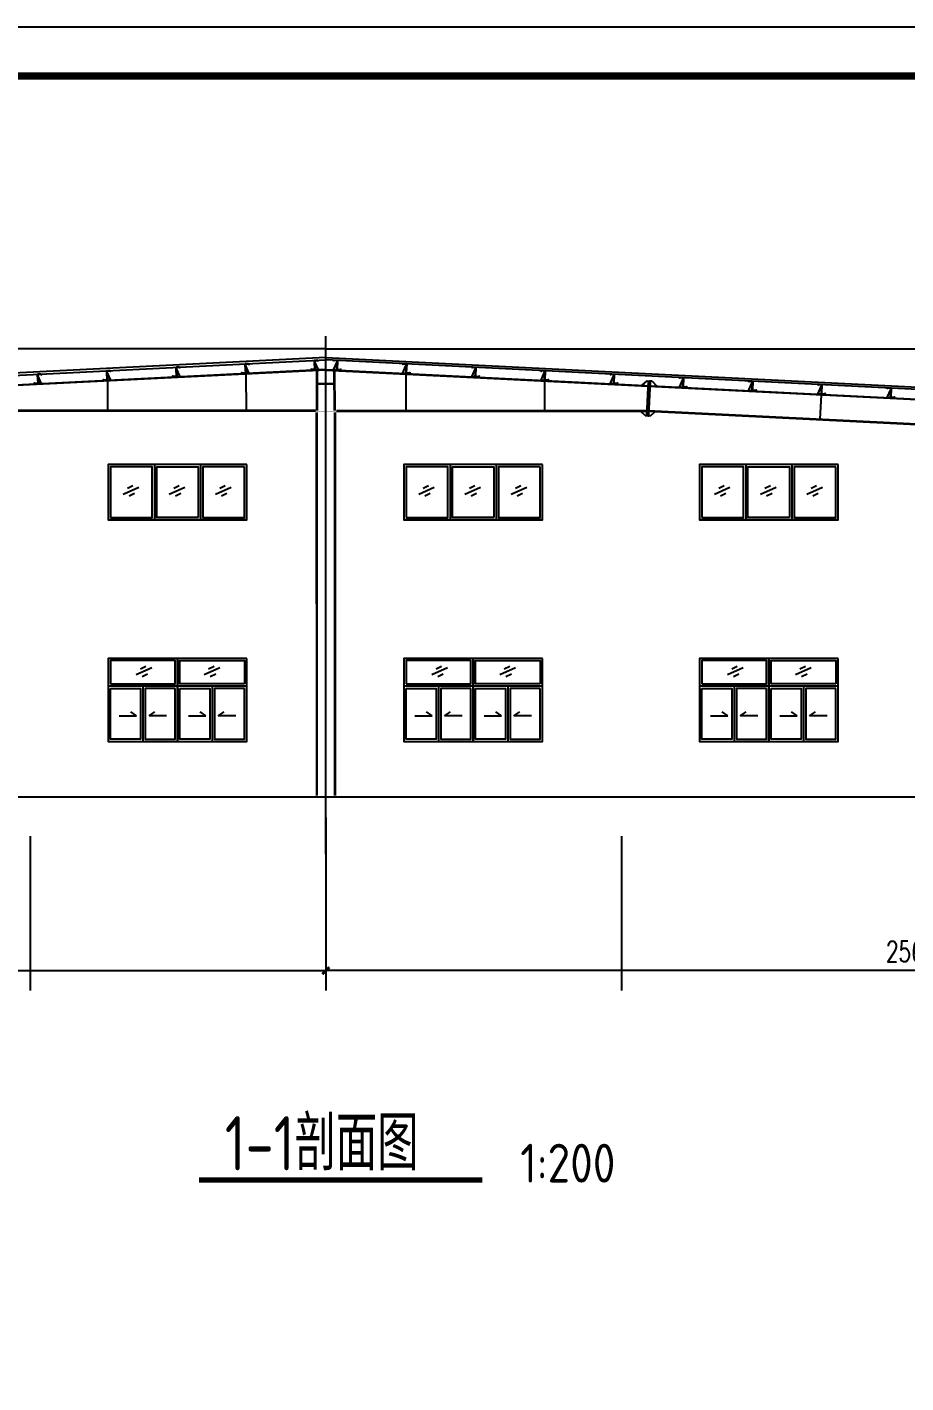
# Model space of a CAD drawing. Extents: x 180850 to 1399066, y 48356 to 327880.
# Drawn here: x 835247 to 854269, y 266624 to 295984 of the extents above; entities that cross this region are included whole.
import ezdxf

# ---------------------------------------------------------------- set-up
doc = ezdxf.new("R2010")
doc.units = 0
doc.header["$LTSCALE"] = 1000
for name, color, linetype in [('AXIS', 3, 'Continuous'), ('DOTE', 1, 'Continuous'), ('GL', 150, 'Continuous'), ('GZ', 50, 'Continuous'), ('LT', 181, 'Continuous'), ('PUB_TITLE', 4, 'Continuous'), ('PZ', 202, 'Continuous'), ('TEXT', 7, 'Continuous')]:
    doc.layers.add(name, color=color, linetype=linetype)
doc.styles.add('_TCH_DIM_T3', font='SIMPLEX', dxfattribs={"width": 0.705882, "bigfont": 'GBCBIG'})
doc.styles.add('C', font='tssdeng.shx', dxfattribs={"height": 3, "bigfont": 'tssdchn.shx'})
doc.styles.get("Standard").update_dxf_attribs({"font": 'gbenor.shx', "bigfont": 'gbcbig.shx'})
doc.dimstyles.new('_TCH_ARCH&&150', dxfattribs={"dimtxt": 446.25, "dimasz": 150, "dimexe": 375, "dimexo": 450, "dimgap": 189.375, "dimtad": 1, "dimdec": 0, "dimzin": 0, "dimdsep": 46, "dimtxsty": '_TCH_DIM_T3', "dimblk": 'ARCHTICK', "dimcen": 0.09, "dimclrd": 3, "dimclre": 3, "dimclrt": 7, "dimazin": 2, "dimtfac": 1, "dimtdec": 0, "dimtix": 1, "dimtmove": 2, "dimatfit": 3, "dimfxl": 1, "dimtolj": 1, "dimtzin": 0, "dimarcsym": 0})

# ---------------------------------------------------------------- blocks, each defined once
blk = doc.blocks.new('_ArchTick')
at = {"color": 0, "linetype": 'ByBlock', "const_width": 0.4}
blk.add_lwpolyline([(-0.5, -0.5), (0.5, 0.5)], dxfattribs=at)
blk = doc.blocks.new('*D1299')
at = {"color": 3, "lineweight": -2, "transparency": 16777216}
for p, q in [((816115, 278865), (816115, 275176)), ((841715, 278865), (841715, 275176)), ((816115, 275551), (841715, 275551))]:
    blk.add_line(p, q, dxfattribs=at)
at = {"layer": 'Defpoints', "color": 0, "transparency": 16777216}
for p in [(816115, 279315, -1), (841715, 279315, -1), (841715, 275551)]:
    blk.add_point(p, dxfattribs=at)
at = {"color": 3, "lineweight": -2, "transparency": 16777216, "xscale": 150, "yscale": 150, "zscale": 150, "rotation": 180}
blk.add_blockref('_ArchTick', (816115, 275551), dxfattribs=at)
at = {"color": 3, "lineweight": -2, "transparency": 16777216, "xscale": 150, "yscale": 150, "zscale": 150}
blk.add_blockref('_ArchTick', (841715, 275551), dxfattribs=at)
at = {"color": 7, "transparency": 16777216, "insert": (828915, 275964), "char_height": 446.2, "attachment_point": 5, "style": '_TCH_DIM_T3'}
blk.add_mtext('\\A1;25600', dxfattribs=at)
blk = doc.blocks.new('*D1300')
at = {"color": 3, "lineweight": -2, "transparency": 16777216}
for p, q in [((841715, 278865), (841715, 275176)), ((867315, 278865), (867315, 275176)), ((867315, 275551), (841715, 275551))]:
    blk.add_line(p, q, dxfattribs=at)
at = {"layer": 'Defpoints', "color": 0, "transparency": 16777216}
for p in [(841715, 279315, -1), (867315, 279315, -1), (841715, 275551)]:
    blk.add_point(p, dxfattribs=at)
at = {"color": 3, "lineweight": -2, "transparency": 16777216, "xscale": 150, "yscale": 150, "zscale": 150}
for p, rotation in [((841715, 275551), 180.0000000000261), ((867315, 275551), 2.605915483400167e-11)]:
    blk.add_blockref('_ArchTick', p, dxfattribs=dict(at, rotation=rotation))
at = {"color": 7, "transparency": 16777216, "insert": (854515, 275964), "char_height": 446.2, "attachment_point": 5, "style": '_TCH_DIM_T3'}
blk.add_mtext('\\A1;25600', dxfattribs=at)

msp = doc.modelspace()

# ---------------------------------------------------------------- linework, layer by layer
for p, q in [((839983.86, 288469.86, -0.86), (839988.99, 287679.56, -3.27)), ((843447.05, 288469.86, -0.86), (843441.91, 287679.56, -3.27)), ((836985.78, 288319.96, -0.86), (836985.53, 287680.73, -1.46)), ((846445.13, 288319.96, -0.86), (846445.38, 287680.73, -1.46)), ((848687.99, 287669.14, -0.86), (848715.45, 288218.46, -0.86)), ((852436.6, 288020.38, -0.86), (852410.33, 287495.05, -1.03)), ((838001.81, 286514.5, -0.88), (838001.81, 285314.5, -0.88)), ((839001.8, 286514.5, -0.88), (839001.81, 285314.5, -0.88)), ((844401.81, 286514.5, -0.88), (844401.81, 285314.5, -0.88)), ((845401.8, 286514.5, -0.88), (845401.81, 285314.5, -0.88)), ((850801.81, 286514.5, -0.88), (850801.81, 285314.5, -0.88)), ((851801.8, 286514.5, -0.88), (851801.81, 285314.5, -0.88)), ((837662.1, 286016.91, -0.88), (837323.78, 285864.3, -0.88)), ((837537.47, 286048.95, -0.88), (837419.8, 285991.89, -0.88)), ((838662.14, 286016.91, -0.88), (838323.83, 285864.3, -0.88)), ((838537.52, 286048.95, -0.88), (838419.85, 285991.89, -0.88)), ((839662.48, 286016.92, -0.88), (839324.16, 285864.31, -0.88)), ((839537.85, 286048.97, -0.88), (839420.19, 285991.91, -0.88)), ((844062.1, 286016.91, -0.88), (843723.78, 285864.3, -0.88)), ((843937.47, 286048.95, -0.88), (843819.8, 285991.89, -0.88)), ((845062.14, 286016.91, -0.88), (844723.83, 285864.3, -0.88)), ((844937.52, 286048.95, -0.88), (844819.85, 285991.89, -0.88)), ((846062.48, 286016.92, -0.88), (845724.16, 285864.31, -0.88)), ((845937.85, 286048.97, -0.88), (845820.19, 285991.91, -0.88)), ((850462.1, 286016.91, -0.88), (850123.78, 285864.3, -0.88)), ((850337.47, 286048.95, -0.88), (850219.8, 285991.89, -0.88)), ((851462.14, 286016.91, -0.88), (851123.83, 285864.3, -0.88)), ((851337.52, 286048.95, -0.88), (851219.85, 285991.89, -0.88)), ((852462.48, 286016.92, -0.88), (852124.16, 285864.31, -0.88)), ((852337.85, 286048.97, -0.88), (852220.19, 285991.91, -0.88)), ((837573.67, 285881.05, -0.88), (837456, 285823.99, -0.88)), ((838573.72, 285881.05, -0.88), (838456.05, 285823.99, -0.88)), ((839574.05, 285881.07, -0.88), (839456.38, 285824.01, -0.88)), ((843973.67, 285881.05, -0.88), (843856, 285823.99, -0.88)), ((844973.72, 285881.05, -0.88), (844856.05, 285823.99, -0.88)), ((845974.05, 285881.07, -0.88), (845856.38, 285824.01, -0.88)), ((850373.67, 285881.05, -0.88), (850256, 285823.99, -0.88)), ((851373.72, 285881.05, -0.88), (851256.05, 285823.99, -0.88)), ((852374.05, 285881.07, -0.88), (852256.38, 285824.01, -0.88)), ((840001.81, 285314.5, -0.88), (837001.75, 285314.5, -0.88)), ((846401.81, 285314.5, -0.88), (843401.75, 285314.5, -0.88)), ((852801.81, 285314.5, -0.88), (849801.75, 285314.5, -0.88)), ((838501.77, 282314.42, -0.88), (838501.77, 280514.42, -0.88)), ((838501.8, 280514.42, -0.88), (838501.8, 282314.42, -0.88)), ((844901.77, 282314.42, -0.88), (844901.77, 280514.42, -0.88)), ((844901.8, 280514.42, -0.88), (844901.8, 282314.42, -0.88)), ((851301.77, 282314.42, -0.88), (851301.77, 280514.42, -0.88)), ((851301.8, 280514.42, -0.88), (851301.8, 282314.42, -0.88)), ((837944.96, 282106.69, -0.88), (837606.65, 281954.08, -0.88)), ((837820.33, 282138.74, -0.88), (837702.67, 282081.68, -0.88)), ((837856.53, 281970.84, -0.88), (837738.87, 281913.78, -0.88)), ((839417.91, 282106.71, -0.88), (839079.6, 281954.1, -0.88)), ((839293.28, 282138.76, -0.88), (839175.62, 282081.7, -0.88)), ((839329.48, 281970.86, -0.88), (839211.82, 281913.8, -0.88)), ((844344.96, 282106.69, -0.88), (844006.65, 281954.08, -0.88)), ((844220.33, 282138.74, -0.88), (844102.67, 282081.68, -0.88)), ((844256.53, 281970.84, -0.88), (844138.87, 281913.78, -0.88)), ((845817.91, 282106.71, -0.88), (845479.6, 281954.1, -0.88)), ((845693.28, 282138.76, -0.88), (845575.62, 282081.7, -0.88)), ((845729.48, 281970.86, -0.88), (845611.82, 281913.8, -0.88)), ((850744.96, 282106.69, -0.88), (850406.65, 281954.08, -0.88)), ((850620.33, 282138.74, -0.88), (850502.67, 282081.68, -0.88)), ((850656.53, 281970.84, -0.88), (850538.87, 281913.78, -0.88)), ((852217.91, 282106.71, -0.88), (851879.6, 281954.1, -0.88)), ((852093.28, 282138.76, -0.88), (851975.62, 282081.7, -0.88)), ((852129.48, 281970.86, -0.88), (852011.82, 281913.8, -0.88)), ((840001.81, 281714.42, -0.88), (837001.72, 281714.42, -0.88)), ((837751.76, 281714.42, -0.88), (837751.76, 280514.42, -0.88)), ((839251.71, 281714.61, -0.88), (839252.01, 280514.61, -0.88)), ((846401.81, 281714.42, -0.88), (843401.72, 281714.42, -0.88)), ((844151.76, 281714.42, -0.88), (844151.76, 280514.42, -0.88)), ((845651.71, 281714.61, -0.88), (845652.01, 280514.61, -0.88)), ((852801.81, 281714.42, -0.88), (849801.72, 281714.42, -0.88)), ((850551.76, 281714.42, -0.88), (850551.76, 280514.42, -0.88)), ((852051.71, 281714.61, -0.88), (852052.01, 280514.61, -0.88)), ((837241.06, 281069.71, -0.88), (837617.75, 281069.71, -0.88)), ((837617.75, 281069.71, -0.88), (837492.92, 281154.16, -0.88)), ((837885.83, 281069.71, -0.88), (838010.66, 281154.16, -0.88)), ((838262.52, 281069.71, -0.88), (837885.83, 281069.71, -0.88)), ((838741.11, 281069.77, -0.88), (839117.8, 281069.87, -0.88)), ((839117.8, 281069.87, -0.88), (838992.95, 281154.28, -0.88)), ((839385.88, 281069.93, -0.88), (839510.69, 281154.41, -0.88)), ((839762.57, 281070.03, -0.88), (839385.88, 281069.93, -0.88)), ((843641.06, 281069.71, -0.88), (844017.75, 281069.71, -0.88)), ((844017.75, 281069.71, -0.88), (843892.92, 281154.16, -0.88)), ((844285.83, 281069.71, -0.88), (844410.66, 281154.16, -0.88)), ((844662.52, 281069.71, -0.88), (844285.83, 281069.71, -0.88)), ((845141.11, 281069.77, -0.88), (845517.8, 281069.87, -0.88)), ((845517.8, 281069.87, -0.88), (845392.95, 281154.28, -0.88)), ((845785.88, 281069.93, -0.88), (845910.69, 281154.41, -0.88)), ((846162.57, 281070.03, -0.88), (845785.88, 281069.93, -0.88)), ((850041.06, 281069.71, -0.88), (850417.75, 281069.71, -0.88)), ((850417.75, 281069.71, -0.88), (850292.92, 281154.16, -0.88)), ((850685.83, 281069.71, -0.88), (850810.66, 281154.16, -0.88)), ((851062.52, 281069.71, -0.88), (850685.83, 281069.71, -0.88)), ((851541.11, 281069.77, -0.88), (851917.8, 281069.87, -0.88)), ((851917.8, 281069.87, -0.88), (851792.95, 281154.28, -0.88)), ((852185.88, 281069.93, -0.88), (852310.69, 281154.41, -0.88)), ((852562.57, 281070.03, -0.88), (852185.88, 281069.93, -0.88))]:
    msp.add_line(p, q)
for points, elevation in [([(841534.31, 288268.46), (841896.6, 288268.46), (841896.6, 288253.94), (841534.31, 288253.94)], -0.86), ([(840001.81, 286514.5), (837001.81, 286514.5), (837001.81, 285314.5), (840001.81, 285314.5)], -0.88), ([(846401.81, 286514.5), (843401.81, 286514.5), (843401.81, 285314.5), (846401.81, 285314.5)], -0.88), ([(852801.81, 286514.5), (849801.81, 286514.5), (849801.81, 285314.5), (852801.81, 285314.5)], -0.88), ([(840001.81, 282314.42), (837001.78, 282314.42), (837001.78, 280514.42), (840001.81, 280514.42)], -0.88), ([(837051.72, 281764.42), (838451.8, 281764.42), (838451.79, 282264.41), (837051.72, 282264.41)], -0.88), ([(839951.87, 281764.42), (838551.8, 281764.42), (838551.8, 282264.41), (839951.87, 282264.41)], -0.88), ([(846401.81, 282314.42), (843401.78, 282314.42), (843401.78, 280514.42), (846401.81, 280514.42)], -0.88), ([(843451.72, 281764.42), (844851.8, 281764.42), (844851.79, 282264.41), (843451.72, 282264.41)], -0.88), ([(846351.87, 281764.42), (844951.8, 281764.42), (844951.8, 282264.41), (846351.87, 282264.41)], -0.88), ([(852801.81, 282314.42), (849801.78, 282314.42), (849801.78, 280514.42), (852801.81, 280514.42)], -0.88), ([(849851.72, 281764.42), (851251.8, 281764.42), (851251.79, 282264.41), (849851.72, 282264.41)], -0.88), ([(852751.87, 281764.42), (851351.8, 281764.42), (851351.8, 282264.41), (852751.87, 282264.41)], -0.88), ([(837051.72, 281664.42), (837701.79, 281664.42), (837701.79, 280564.42), (837051.72, 280564.42)], -0.88), ([(838451.8, 281664.42), (837801.73, 281664.42), (837801.73, 280564.42), (838451.8, 280564.42)], -0.88), ([(838551.68, 281664.43), (839201.75, 281664.59), (839202.02, 280564.59), (838551.96, 280564.43)], -0.88), ([(839951.76, 281664.78), (839301.69, 281664.62), (839301.96, 280564.62), (839952.03, 280564.78)], -0.88), ([(843451.72, 281664.42), (844101.79, 281664.42), (844101.79, 280564.42), (843451.72, 280564.42)], -0.88), ([(844851.8, 281664.42), (844201.73, 281664.42), (844201.73, 280564.42), (844851.8, 280564.42)], -0.88), ([(844951.68, 281664.43), (845601.75, 281664.59), (845602.02, 280564.59), (844951.96, 280564.43)], -0.88), ([(846351.76, 281664.78), (845701.69, 281664.62), (845701.96, 280564.62), (846352.03, 280564.78)], -0.88), ([(849851.72, 281664.42), (850501.79, 281664.42), (850501.79, 280564.42), (849851.72, 280564.42)], -0.88), ([(851251.8, 281664.42), (850601.73, 281664.42), (850601.73, 280564.42), (851251.8, 280564.42)], -0.88), ([(851351.68, 281664.43), (852001.75, 281664.59), (852002.02, 280564.59), (851351.96, 280564.43)], -0.88), ([(852751.76, 281664.78), (852101.69, 281664.62), (852101.96, 280564.62), (852752.03, 280564.78)], -0.88)]:
    msp.add_lwpolyline(points, close=True, dxfattribs=dict(elevation=elevation))
at = {"color": 3, "elevation": -0.88}
for points in [[(837051.75, 285364.5), (837951.81, 285364.5), (837951.81, 286464.49), (837051.75, 286464.49)], [(838951.81, 285364.5), (838051.81, 285364.5), (838051.81, 286464.49), (838951.81, 286464.49)], [(839952.17, 286464.52), (839052.11, 286464.49), (839052.12, 285364.49), (839952.17, 285364.52)], [(843451.75, 285364.5), (844351.81, 285364.5), (844351.81, 286464.49), (843451.75, 286464.49)], [(845351.81, 285364.5), (844451.81, 285364.5), (844451.81, 286464.49), (845351.81, 286464.49)], [(846352.17, 286464.52), (845452.11, 286464.49), (845452.12, 285364.49), (846352.17, 285364.52)], [(849851.75, 285364.5), (850751.81, 285364.5), (850751.81, 286464.49), (849851.75, 286464.49)], [(851751.81, 285364.5), (850851.81, 285364.5), (850851.81, 286464.49), (851751.81, 286464.49)], [(852752.17, 286464.52), (851852.11, 286464.49), (851852.12, 285364.49), (852752.17, 285364.52)]]:
    msp.add_lwpolyline(points, close=True, dxfattribs=at)
at = {"color": 3, "const_width": 117.6, "elevation": -0.86}
msp.add_lwpolyline([(838967.85, 271015), (845098.15, 271015)], dxfattribs=at)
at = {"layer": 'AXIS'}
for p, q in [((835315.45, 278465.46, -0.86), (835315.45, 275117.51, -0.86)), ((841715.45, 278465.46, -0.86), (841715.45, 275117.51, -0.86)), ((848115.45, 278465.46, -0.86), (848115.45, 275117.51, -0.86))]:
    msp.add_line(p, q, dxfattribs=at)
at = {"layer": 'AXIS', "linetype": 'ByBlock', "elevation": -0.86}
for points in [[(816658.6, 287525.94), (841715.45, 288778.87), (841715.45, 288829.13), (816656.1, 287575.88)], [(866772.31, 287525.94), (841715.45, 288778.87), (841715.45, 288829.13), (866774.81, 287575.88)]]:
    msp.add_lwpolyline(points, close=True, dxfattribs=at)
at = {"layer": 'DOTE'}
for p, q in [((841715.45, 278075.46, -0.86), (841715.45, 289290.52, -0.86)), ((841715.45, 289015.13, -0.86), (816079.91, 289015.13, -0.86)), ((841715.45, 289015.13, -0.86), (867351, 289015.13, -0.86)), ((814254.91, 279315.46, -0.86), (868528.5, 279315.46, -0.86))]:
    msp.add_line(p, q, dxfattribs=at)
at = {"layer": 'GL'}
for p, q in [((841715.45, 288556.44, -0.86), (816958.78, 287318.61, -0.86)), ((841715.45, 288568.46, -0.86), (816959.02, 287330.64, -0.86)), ((841517.76, 287679.81, -4.69), (841521.03, 288546.4, -9.49)), ((841531.76, 287679.85, -4.69), (841535.03, 288547.1, -9.5)), ((841715.45, 288568.46, -0.86), (866471.89, 287330.64, -0.86)), ((841715.45, 288556.44, -0.86), (866472.13, 287318.61, -0.86)), ((841899.15, 287679.85, -4.69), (841895.88, 288547.1, -9.5)), ((841913.15, 287679.81, -4.69), (841909.88, 288546.4, -9.49)), ((841488.15, 287678.98, -4.17), (834742.3, 287681.6, -0.11)), ((841488.15, 287667.8, -2.92), (834742.92, 287669.14, -0.86)), ((841942.76, 287678.98, -4.17), (848688.61, 287681.6, -0.11)), ((841942.76, 287667.8, -2.92), (848687.99, 287669.14, -0.86)), ((848687.99, 287669.14, -1.5), (861747.78, 287016.15, 0.14)), ((848688.59, 287681.15, -1.5), (861748.38, 287028.11, 0.14))]:
    msp.add_line(p, q, dxfattribs=at)
at = {"layer": 'GZ'}
for p, q in [((841515.45, 279340.46, -0.86), (841513.15, 287639.81, -8.71)), ((841529.45, 279340.46, -0.86), (841527.15, 287639.81, -8.66)), ((841899.15, 287639.81, -9.26), (841901.45, 279340.46, -0.86)), ((841913.15, 287639.81, -9.26), (841915.45, 279340.46, -0.86))]:
    msp.add_line(p, q, dxfattribs=at)
at = {"layer": 'LT', "color": 1, "linetype": 'Continuous'}
for p, q in [((839992.24, 288634.75, -4.86), (839952.38, 288632.75, -4.86)), ((839992.24, 288634.75, -4.86), (839952.38, 288632.75, -4.86)), ((841490.37, 288709.65, -4.86), (841450.51, 288707.66, -4.86)), ((841490.37, 288709.65, -4.86), (841450.51, 288707.66, -4.86)), ((841494.94, 288618.25, -4.86), (841455.08, 288616.25, -4.86)), ((841494.94, 288618.25, -4.86), (841455.08, 288616.25, -4.86)), ((841936.03, 288618.25, -4.86), (841975.88, 288616.25, -4.86)), ((841936.03, 288618.25, -4.86), (841975.88, 288616.25, -4.86)), ((841940.6, 288709.65, -4.86), (841980.45, 288707.66, -4.86)), ((841940.6, 288709.65, -4.86), (841980.45, 288707.66, -4.86)), ((843438.67, 288634.75, -4.86), (843478.53, 288632.75, -4.86)), ((843438.67, 288634.75, -4.86), (843478.53, 288632.75, -4.86)), ((835497.85, 288410.03, -4.86), (835458, 288408.03, -4.86)), ((835497.85, 288410.03, -4.86), (835458, 288408.03, -4.86)), ((836995.98, 288484.93, -4.86), (836956.13, 288482.94, -4.86)), ((836995.98, 288484.93, -4.86), (836956.13, 288482.94, -4.86)), ((837000.55, 288393.53, -4.86), (836960.7, 288391.53, -4.86)), ((837000.55, 288393.53, -4.86), (836960.7, 288391.53, -4.86)), ((838494.11, 288559.84, -4.86), (838454.26, 288557.85, -4.86)), ((838494.11, 288559.84, -4.86), (838454.26, 288557.85, -4.86)), ((838498.68, 288468.43, -4.86), (838458.83, 288466.44, -4.86)), ((838498.68, 288468.43, -4.86), (838458.83, 288466.44, -4.86)), ((839996.81, 288543.34, -4.86), (839956.95, 288541.35, -4.86)), ((839996.81, 288543.34, -4.86), (839956.95, 288541.35, -4.86)), ((843434.1, 288543.34, -4.86), (843473.96, 288541.35, -4.86)), ((843434.1, 288543.34, -4.86), (843473.96, 288541.35, -4.86)), ((844932.23, 288468.43, -4.86), (844972.08, 288466.44, -4.86)), ((844932.23, 288468.43, -4.86), (844972.08, 288466.44, -4.86)), ((844936.8, 288559.84, -4.86), (844976.65, 288557.85, -4.86)), ((844936.8, 288559.84, -4.86), (844976.65, 288557.85, -4.86)), ((846430.36, 288393.53, -4.86), (846470.21, 288391.53, -4.86)), ((846430.36, 288393.53, -4.86), (846470.21, 288391.53, -4.86)), ((846434.93, 288484.93, -4.86), (846474.78, 288482.94, -4.86)), ((846434.93, 288484.93, -4.86), (846474.78, 288482.94, -4.86)), ((847933.06, 288410.03, -4.86), (847972.91, 288408.03, -4.86)), ((847933.06, 288410.03, -4.86), (847972.91, 288408.03, -4.86)), ((849431.18, 288335.12, -4.86), (849471.04, 288333.13, -4.86)), ((849431.18, 288335.12, -4.86), (849471.04, 288333.13, -4.86)), ((835502.42, 288318.62, -4.86), (835462.57, 288316.63, -4.86)), ((835502.42, 288318.62, -4.86), (835462.57, 288316.63, -4.86)), ((847928.49, 288318.62, -4.86), (847968.34, 288316.63, -4.86)), ((847928.49, 288318.62, -4.86), (847968.34, 288316.63, -4.86)), ((849426.61, 288243.71, -4.86), (849466.47, 288241.72, -4.86)), ((849426.61, 288243.71, -4.86), (849466.47, 288241.72, -4.86)), ((850924.74, 288168.81, -4.86), (850964.6, 288166.82, -4.86)), ((850924.74, 288168.81, -4.86), (850964.6, 288166.82, -4.86)), ((850929.31, 288260.21, -4.86), (850969.17, 288258.22, -4.86)), ((850929.31, 288260.21, -4.86), (850969.17, 288258.22, -4.86)), ((852422.87, 288093.9, -4.86), (852462.73, 288091.91, -4.86)), ((852422.87, 288093.9, -4.86), (852462.73, 288091.91, -4.86)), ((852427.44, 288185.31, -4.86), (852467.3, 288183.32, -4.86)), ((852427.44, 288185.31, -4.86), (852467.3, 288183.32, -4.86)), ((853925.57, 288110.4, -4.86), (853965.43, 288108.41, -4.86)), ((853925.57, 288110.4, -4.86), (853965.43, 288108.41, -4.86)), ((853921, 288019, -4.86), (853960.85, 288017, -4.86)), ((853921, 288019, -4.86), (853960.85, 288017, -4.86))]:
    msp.add_line(p, q, dxfattribs=at)
at = {"layer": 'LT', "elevation": -4.86}
for points in [[(838471.79, 288603.52, -0.41421356), (838481.28, 288614.01), (838536.97, 288616.79), (838551.09, 288604.02), (838553.1, 288606.24), (838538.06, 288619.85), (838478.14, 288616.85, 0.41421356), (838468.65, 288606.37), (838477.49, 288429.59, -0.41421356), (838468, 288419.1), (838412.31, 288416.32), (838398.19, 288429.09), (838396.18, 288426.87), (838411.22, 288413.26), (838471.14, 288416.25, 0.41421356), (838480.63, 288426.74), (838471.79, 288603.52)], [(839969.92, 288678.43, -0.41421356), (839979.41, 288688.91), (840035.1, 288691.7), (840049.22, 288678.92), (840051.23, 288681.15), (840036.19, 288694.76), (839976.26, 288691.76, 0.41421356), (839966.78, 288681.27), (839975.62, 288504.49, -0.41421356), (839966.13, 288494.01), (839910.44, 288491.22), (839896.32, 288504), (839894.31, 288501.77), (839909.35, 288488.16), (839969.27, 288491.16, 0.41421356), (839978.76, 288501.65), (839969.92, 288678.43)], [(841468.05, 288753.33, -0.41421356), (841477.54, 288763.82), (841533.23, 288766.6), (841547.35, 288753.83), (841549.36, 288756.05), (841534.32, 288769.66), (841474.39, 288766.67, 0.41421356), (841464.9, 288756.18), (841473.74, 288579.4, -0.41421356), (841464.26, 288568.91), (841408.57, 288566.13), (841394.45, 288578.9), (841392.44, 288576.68), (841407.48, 288563.07), (841467.4, 288566.07, 0.41421356), (841476.89, 288576.55), (841468.05, 288753.33)], [(841962.92, 288753.33, 0.41421356), (841953.43, 288763.82), (841897.74, 288766.6), (841883.62, 288753.83), (841881.61, 288756.05), (841896.65, 288769.66), (841956.57, 288766.67, -0.41421356), (841966.06, 288756.18), (841957.22, 288579.4, 0.41421356), (841966.71, 288568.91), (842022.4, 288566.13), (842036.52, 288578.9), (842038.53, 288576.68), (842023.49, 288563.07), (841963.56, 288566.07, -0.41421356), (841954.08, 288576.55), (841962.92, 288753.33)], [(843460.99, 288678.43, 0.41421356), (843451.5, 288688.91), (843395.81, 288691.7), (843381.69, 288678.92), (843379.68, 288681.15), (843394.72, 288694.76), (843454.65, 288691.76, -0.41421356), (843464.13, 288681.27), (843455.29, 288504.49, 0.41421356), (843464.78, 288494.01), (843520.47, 288491.22), (843534.59, 288504), (843536.6, 288501.77), (843521.56, 288488.16), (843461.64, 288491.16, -0.41421356), (843452.15, 288501.65), (843460.99, 288678.43)], [(844959.12, 288603.52, 0.41421356), (844949.63, 288614.01), (844893.94, 288616.79), (844879.82, 288604.02), (844877.81, 288606.24), (844892.85, 288619.85), (844952.77, 288616.85, -0.41421356), (844962.26, 288606.37), (844953.42, 288429.59, 0.41421356), (844962.91, 288419.1), (845018.6, 288416.32), (845032.72, 288429.09), (845034.73, 288426.87), (845019.69, 288413.26), (844959.76, 288416.25, -0.41421356), (844950.28, 288426.74), (844959.12, 288603.52)], [(835475.54, 288453.71, -0.41421356), (835485.03, 288464.19), (835540.71, 288466.98), (835554.83, 288454.2), (835556.85, 288456.43), (835541.8, 288470.04), (835481.88, 288467.04, 0.41421356), (835472.39, 288456.55), (835481.23, 288279.77, -0.41421356), (835471.74, 288269.29), (835416.05, 288266.5), (835401.93, 288279.28), (835399.92, 288277.05), (835414.96, 288263.45), (835474.89, 288266.44, 0.41421356), (835484.38, 288276.93), (835475.54, 288453.71)], [(836973.67, 288528.61, -0.41421356), (836983.15, 288539.1), (837038.84, 288541.89), (837052.96, 288529.11), (837054.97, 288531.33), (837039.93, 288544.94), (836980.01, 288541.95, 0.41421356), (836970.52, 288531.46), (836979.36, 288354.68, -0.41421356), (836969.87, 288344.19), (836914.18, 288341.41), (836900.06, 288354.19), (836898.05, 288351.96), (836913.09, 288338.35), (836973.02, 288341.35, 0.41421356), (836982.5, 288351.83), (836973.67, 288528.61)], [(846457.24, 288528.61, 0.41421356), (846447.76, 288539.1), (846392.07, 288541.89), (846377.95, 288529.11), (846375.94, 288531.33), (846390.98, 288544.94), (846450.9, 288541.95, -0.41421356), (846460.39, 288531.46), (846451.55, 288354.68, 0.41421356), (846461.04, 288344.19), (846516.73, 288341.41), (846530.85, 288354.19), (846532.86, 288351.96), (846517.82, 288338.35), (846457.89, 288341.35, -0.41421356), (846448.41, 288351.83), (846457.24, 288528.61)], [(847955.37, 288453.71, 0.41421356), (847945.88, 288464.19), (847890.2, 288466.98), (847876.08, 288454.2), (847874.06, 288456.43), (847889.11, 288470.04), (847949.03, 288467.04, -0.41421356), (847958.52, 288456.55), (847949.68, 288279.77, 0.41421356), (847959.17, 288269.29), (848014.86, 288266.5), (848028.98, 288279.28), (848030.99, 288277.05), (848015.95, 288263.45), (847956.02, 288266.44, -0.41421356), (847946.53, 288276.93), (847955.37, 288453.71)], [(849453.5, 288378.8, 0.41421356), (849444.01, 288389.29), (849388.33, 288392.07), (849374.21, 288379.3), (849372.19, 288381.52), (849387.23, 288395.13), (849447.16, 288392.13, -0.41421356), (849456.65, 288381.65), (849447.81, 288204.87, 0.41421356), (849457.3, 288194.38), (849512.98, 288191.6), (849527.1, 288204.37), (849529.12, 288202.15), (849514.08, 288188.54), (849454.15, 288191.53, -0.41421356), (849444.66, 288202.02), (849453.5, 288378.8)], [(850951.63, 288303.89, 0.41421356), (850942.14, 288314.38), (850886.45, 288317.17), (850872.33, 288304.39), (850870.32, 288306.62), (850885.36, 288320.22), (850945.29, 288317.23, -0.41421356), (850954.78, 288306.74), (850945.94, 288129.96, 0.41421356), (850955.42, 288119.47), (851011.11, 288116.69), (851025.23, 288129.47), (851027.25, 288127.24), (851012.2, 288113.63), (850952.28, 288116.63, -0.41421356), (850942.79, 288127.12), (850951.63, 288303.89)], [(852449.76, 288228.99, 0.41421356), (852440.27, 288239.48), (852384.58, 288242.26), (852370.46, 288229.48), (852368.45, 288231.71), (852383.49, 288245.32), (852443.42, 288242.32, -0.41421356), (852452.9, 288231.83), (852444.07, 288055.06, 0.41421356), (852453.55, 288044.57), (852509.24, 288041.78), (852523.36, 288054.56), (852525.37, 288052.33), (852510.33, 288038.73), (852450.41, 288041.72, -0.41421356), (852440.92, 288052.21), (852449.76, 288228.99)], [(853947.89, 288154.08, 0.41421356), (853938.4, 288164.57), (853882.71, 288167.35), (853868.59, 288154.58), (853866.58, 288156.8), (853881.62, 288170.41), (853941.54, 288167.42, -0.41421356), (853951.03, 288156.93), (853942.19, 287980.15, 0.41421356), (853951.68, 287969.66), (854007.37, 287966.88), (854021.49, 287979.65), (854023.5, 287977.43), (854008.46, 287963.82), (853948.54, 287966.82, -0.41421356), (853939.05, 287977.3), (853947.89, 288154.08)]]:
    msp.add_lwpolyline(points, format="xyb", dxfattribs=at)
at = {"layer": 'LT', "elevation": -0.86}
for points in [[(839970.17, 288673.43), (839976.16, 288673.73), (839985.75, 288481.97), (839979.76, 288481.67)], [(839976.66, 288663.75), (839985.75, 288481.97), (840055.65, 288485.47)], [(841468.3, 288748.34), (841474.29, 288748.64), (841483.88, 288556.88), (841477.89, 288556.58)], [(841474.79, 288738.65), (841483.88, 288556.88), (841553.78, 288560.37)], [(841956.17, 288738.65), (841947.09, 288556.88), (841877.19, 288560.37)], [(841962.67, 288748.34), (841956.67, 288748.64), (841947.09, 288556.88), (841953.08, 288556.58)], [(843454.25, 288663.75), (843445.16, 288481.97), (843375.26, 288485.47)], [(843460.74, 288673.43), (843454.74, 288673.73), (843445.16, 288481.97), (843451.15, 288481.67)], [(835475.79, 288448.71), (835481.78, 288449.01), (835491.37, 288257.25), (835485.37, 288256.95)], [(835482.28, 288439.03), (835491.37, 288257.25), (835561.27, 288260.75)], [(836973.92, 288523.62), (836979.91, 288523.92), (836989.5, 288332.16), (836983.5, 288331.86)], [(836980.41, 288513.93), (836989.5, 288332.16), (837059.39, 288335.65)], [(838472.04, 288598.53), (838478.04, 288598.83), (838487.62, 288407.07), (838481.63, 288406.77)], [(838478.54, 288588.84), (838487.62, 288407.07), (838557.52, 288410.56)], [(844952.37, 288588.84), (844943.29, 288407.07), (844873.39, 288410.56)], [(844958.87, 288598.53), (844952.87, 288598.83), (844943.29, 288407.07), (844949.28, 288406.77)], [(846450.5, 288513.93), (846441.41, 288332.16), (846371.52, 288335.65)], [(846456.99, 288523.62), (846451, 288523.92), (846441.41, 288332.16), (846447.41, 288331.86)], [(847948.63, 288439.03), (847939.54, 288257.25), (847869.64, 288260.75)], [(847955.12, 288448.71), (847949.13, 288449.01), (847939.54, 288257.25), (847945.54, 288256.95)], [(849446.76, 288364.12), (849437.67, 288182.35), (849367.77, 288185.84)], [(849453.25, 288373.81), (849447.26, 288374.11), (849437.67, 288182.35), (849443.66, 288182.05)], [(850944.89, 288289.21), (850935.8, 288107.44), (850865.9, 288110.93)], [(850951.38, 288298.9), (850945.39, 288299.2), (850935.8, 288107.44), (850941.79, 288107.14)], [(852443.02, 288214.31), (852433.93, 288032.53), (852364.03, 288036.03)], [(852449.51, 288223.99), (852443.52, 288224.29), (852433.93, 288032.53), (852439.92, 288032.23)], [(853941.15, 288139.4), (853932.06, 287957.63), (853862.16, 287961.12)], [(853947.64, 288149.09), (853941.64, 288149.39), (853932.06, 287957.63), (853938.05, 287957.33)]]:
    msp.add_lwpolyline(points, close=True, dxfattribs=at)
at = {"layer": 'LT', "color": 1, "linetype": 'Continuous'}
for points in [[(839969.77, 288621.36, -4.86), (839968.55, 288645.82, -4.86), (839978.76, 288621.81, -4.86), (839977.54, 288646.27, -4.86)], [(839969.77, 288621.36, -4.86), (839968.55, 288645.82, -4.86), (839978.76, 288621.81, -4.86), (839977.54, 288646.27, -4.86)], [(841467.9, 288696.27, -4.86), (841466.68, 288720.73, -4.86), (841476.89, 288696.72, -4.86), (841475.67, 288721.18, -4.86)], [(841467.9, 288696.27, -4.86), (841466.68, 288720.73, -4.86), (841476.89, 288696.72, -4.86), (841475.67, 288721.18, -4.86)], [(841471.25, 288629.32, -4.86), (841472.47, 288604.86, -4.86), (841480.24, 288629.77, -4.86), (841481.46, 288605.31, -4.86)], [(841471.25, 288629.32, -4.86), (841472.47, 288604.86, -4.86), (841480.24, 288629.77, -4.86), (841481.46, 288605.31, -4.86)], [(841959.72, 288629.32, -4.86), (841958.5, 288604.86, -4.86), (841950.73, 288629.77, -4.86), (841949.51, 288605.31, -4.86)], [(841959.72, 288629.32, -4.86), (841958.5, 288604.86, -4.86), (841950.73, 288629.77, -4.86), (841949.51, 288605.31, -4.86)], [(841963.07, 288696.27, -4.86), (841964.29, 288720.73, -4.86), (841954.08, 288696.72, -4.86), (841955.3, 288721.18, -4.86)], [(841963.07, 288696.27, -4.86), (841964.29, 288720.73, -4.86), (841954.08, 288696.72, -4.86), (841955.3, 288721.18, -4.86)], [(843461.14, 288621.36, -4.86), (843462.36, 288645.82, -4.86), (843452.15, 288621.81, -4.86), (843453.37, 288646.27, -4.86)], [(843461.14, 288621.36, -4.86), (843462.36, 288645.82, -4.86), (843452.15, 288621.81, -4.86), (843453.37, 288646.27, -4.86)], [(835475.39, 288396.64, -4.86), (835474.16, 288421.1, -4.86), (835484.38, 288397.09, -4.86), (835483.15, 288421.55, -4.86)], [(835475.39, 288396.64, -4.86), (835474.16, 288421.1, -4.86), (835484.38, 288397.09, -4.86), (835483.15, 288421.55, -4.86)], [(835478.73, 288329.7, -4.86), (835479.96, 288305.24, -4.86), (835487.72, 288330.15, -4.86), (835488.95, 288305.69, -4.86)], [(835478.73, 288329.7, -4.86), (835479.96, 288305.24, -4.86), (835487.72, 288330.15, -4.86), (835488.95, 288305.69, -4.86)], [(836973.51, 288471.55, -4.86), (836972.29, 288496.01, -4.86), (836982.5, 288472, -4.86), (836981.28, 288496.46, -4.86)], [(836973.51, 288471.55, -4.86), (836972.29, 288496.01, -4.86), (836982.5, 288472, -4.86), (836981.28, 288496.46, -4.86)], [(836976.86, 288404.6, -4.86), (836978.09, 288380.14, -4.86), (836985.85, 288405.05, -4.86), (836987.07, 288380.59, -4.86)], [(836976.86, 288404.6, -4.86), (836978.09, 288380.14, -4.86), (836985.85, 288405.05, -4.86), (836987.07, 288380.59, -4.86)], [(838471.64, 288546.46, -4.86), (838470.42, 288570.92, -4.86), (838480.63, 288546.91, -4.86), (838479.41, 288571.37, -4.86)], [(838471.64, 288546.46, -4.86), (838470.42, 288570.92, -4.86), (838480.63, 288546.91, -4.86), (838479.41, 288571.37, -4.86)], [(838474.99, 288479.51, -4.86), (838476.21, 288455.05, -4.86), (838483.98, 288479.96, -4.86), (838485.2, 288455.5, -4.86)], [(838474.99, 288479.51, -4.86), (838476.21, 288455.05, -4.86), (838483.98, 288479.96, -4.86), (838485.2, 288455.5, -4.86)], [(839973.12, 288554.42, -4.86), (839974.34, 288529.96, -4.86), (839982.11, 288554.87, -4.86), (839983.33, 288530.41, -4.86)], [(839973.12, 288554.42, -4.86), (839974.34, 288529.96, -4.86), (839982.11, 288554.87, -4.86), (839983.33, 288530.41, -4.86)], [(843457.79, 288554.42, -4.86), (843456.57, 288529.96, -4.86), (843448.8, 288554.87, -4.86), (843447.58, 288530.41, -4.86)], [(843457.79, 288554.42, -4.86), (843456.57, 288529.96, -4.86), (843448.8, 288554.87, -4.86), (843447.58, 288530.41, -4.86)], [(844955.92, 288479.51, -4.86), (844954.7, 288455.05, -4.86), (844946.93, 288479.96, -4.86), (844945.71, 288455.5, -4.86)], [(844955.92, 288479.51, -4.86), (844954.7, 288455.05, -4.86), (844946.93, 288479.96, -4.86), (844945.71, 288455.5, -4.86)], [(844959.27, 288546.46, -4.86), (844960.49, 288570.92, -4.86), (844950.28, 288546.91, -4.86), (844951.5, 288571.37, -4.86)], [(844959.27, 288546.46, -4.86), (844960.49, 288570.92, -4.86), (844950.28, 288546.91, -4.86), (844951.5, 288571.37, -4.86)], [(846454.05, 288404.6, -4.86), (846452.82, 288380.14, -4.86), (846445.06, 288405.05, -4.86), (846443.84, 288380.59, -4.86)], [(846454.05, 288404.6, -4.86), (846452.82, 288380.14, -4.86), (846445.06, 288405.05, -4.86), (846443.84, 288380.59, -4.86)], [(846457.39, 288471.55, -4.86), (846458.62, 288496.01, -4.86), (846448.41, 288472, -4.86), (846449.63, 288496.46, -4.86)], [(846457.39, 288471.55, -4.86), (846458.62, 288496.01, -4.86), (846448.41, 288472, -4.86), (846449.63, 288496.46, -4.86)], [(847952.18, 288329.7, -4.86), (847950.95, 288305.24, -4.86), (847943.19, 288330.15, -4.86), (847941.96, 288305.69, -4.86)], [(847952.18, 288329.7, -4.86), (847950.95, 288305.24, -4.86), (847943.19, 288330.15, -4.86), (847941.96, 288305.69, -4.86)], [(847955.52, 288396.64, -4.86), (847956.75, 288421.1, -4.86), (847946.53, 288397.09, -4.86), (847947.76, 288421.55, -4.86)], [(847955.52, 288396.64, -4.86), (847956.75, 288421.1, -4.86), (847946.53, 288397.09, -4.86), (847947.76, 288421.55, -4.86)], [(849453.65, 288321.74, -4.86), (849454.87, 288346.2, -4.86), (849444.66, 288322.19, -4.86), (849445.89, 288346.65, -4.86)], [(849453.65, 288321.74, -4.86), (849454.87, 288346.2, -4.86), (849444.66, 288322.19, -4.86), (849445.89, 288346.65, -4.86)], [(849450.3, 288254.79, -4.86), (849449.08, 288230.33, -4.86), (849441.32, 288255.24, -4.86), (849440.09, 288230.78, -4.86)], [(849450.3, 288254.79, -4.86), (849449.08, 288230.33, -4.86), (849441.32, 288255.24, -4.86), (849440.09, 288230.78, -4.86)], [(850948.43, 288179.88, -4.86), (850947.21, 288155.42, -4.86), (850939.44, 288180.33, -4.86), (850938.22, 288155.87, -4.86)], [(850948.43, 288179.88, -4.86), (850947.21, 288155.42, -4.86), (850939.44, 288180.33, -4.86), (850938.22, 288155.87, -4.86)], [(850951.78, 288246.83, -4.86), (850953, 288271.29, -4.86), (850942.79, 288247.28, -4.86), (850944.01, 288271.74, -4.86)], [(850951.78, 288246.83, -4.86), (850953, 288271.29, -4.86), (850942.79, 288247.28, -4.86), (850944.01, 288271.74, -4.86)], [(852446.56, 288104.98, -4.86), (852445.34, 288080.52, -4.86), (852437.57, 288105.43, -4.86), (852436.35, 288080.97, -4.86)], [(852446.56, 288104.98, -4.86), (852445.34, 288080.52, -4.86), (852437.57, 288105.43, -4.86), (852436.35, 288080.97, -4.86)], [(852449.91, 288171.92, -4.86), (852451.13, 288196.38, -4.86), (852440.92, 288172.37, -4.86), (852442.14, 288196.83, -4.86)], [(852449.91, 288171.92, -4.86), (852451.13, 288196.38, -4.86), (852440.92, 288172.37, -4.86), (852442.14, 288196.83, -4.86)], [(853944.69, 288030.07, -4.86), (853943.47, 288005.61, -4.86), (853935.7, 288030.52, -4.86), (853934.48, 288006.06, -4.86)], [(853944.69, 288030.07, -4.86), (853943.47, 288005.61, -4.86), (853935.7, 288030.52, -4.86), (853934.48, 288006.06, -4.86)], [(853948.04, 288097.02, -4.86), (853949.26, 288121.48, -4.86), (853939.05, 288097.47, -4.86), (853940.27, 288121.93, -4.86)], [(853948.04, 288097.02, -4.86), (853949.26, 288121.48, -4.86), (853939.05, 288097.47, -4.86), (853940.27, 288121.93, -4.86)]]:
    msp.add_solid(points, dxfattribs=at)
at = {"layer": 'PUB_TITLE'}
msp.add_lwpolyline([(797760.18, 232984.16), (886860.18, 232984.16), (886860.18, 295984.16), (797760.18, 295984.16)], close=True, dxfattribs=at)
at = {"layer": 'PUB_TITLE', "const_width": 159.09}
msp.add_lwpolyline([(799875.42, 234044.79), (799875.42, 294923.52), (885360.18, 294923.52), (885360.18, 234044.79)], close=True, dxfattribs=at)
at = {"layer": 'PZ'}
for p, q in [((848660.52, 288321.33, -2.86), (848550.82, 288226.69, -4.88)), ((848660.52, 288321.33, -2.86), (848550.82, 288226.69, -4.88)), ((848660.52, 288321.33, -2.86), (848700.47, 288319.33, -2.86)), ((848660.52, 288321.33, -2.86), (848700.47, 288319.33, -2.86)), ((848780.37, 288315.34, -2.86), (848740.42, 288317.33, -2.86)), ((848780.37, 288315.34, -2.86), (848740.42, 288317.33, -2.86)), ((848780.37, 288315.34, -2.86), (848880.09, 288210.23, -4.88)), ((848780.37, 288315.34, -2.86), (848880.09, 288210.23, -4.88)), ((848623.07, 287572.26, -1.5), (848526.54, 287667.91, -1.5)), ((848623.07, 287572.26, -1.5), (848526.54, 287667.91, -1.5)), ((848623.07, 287572.26, -1.5), (848663.02, 287570.27, -1.5)), ((848623.07, 287572.26, -1.5), (848663.02, 287570.27, -1.5)), ((848742.92, 287566.27, -1.5), (848702.97, 287568.27, -1.5)), ((848742.92, 287566.27, -1.5), (848702.97, 287568.27, -1.5)), ((848742.92, 287566.27, -1.5), (848845.61, 287661.26, -1.5)), ((848742.92, 287566.27, -1.5), (848845.61, 287661.26, -1.5))]:
    msp.add_line(p, q, dxfattribs=at)
at = {"layer": 'PZ', "elevation": -0.86}
for points in [[(848683, 287569.27), (848663.02, 287570.27), (848700.47, 288319.33), (848720.45, 288318.33)], [(848683, 287569.27), (848663.02, 287570.27), (848700.47, 288319.33), (848720.45, 288318.33)], [(848683, 287569.27), (848702.97, 287568.27), (848740.42, 288317.33), (848720.45, 288318.33)], [(848683, 287569.27), (848702.97, 287568.27), (848740.42, 288317.33), (848720.45, 288318.33)]]:
    msp.add_lwpolyline(points, close=True, dxfattribs=at)
at = {"layer": 'PZ'}
for points, const_width, elevation in [([(841488.15, 287679.8), (841988.15, 287679.81), (841988.15, 287659.81), (841488.15, 287659.8)], 2, -4.69), ([(841488.15, 287639.8), (841988.15, 287639.81), (841988.15, 287659.81), (841488.15, 287659.8)], 2, -4.69), ([(841722.45, 279515.46), (841708.45, 279515.46), (841708.45, 279340.46), (841722.45, 279340.46)], 2.25, -0.86), ([(841490.45, 279315.5), (841940.45, 279315.46), (841940.45, 279340.46), (841490.45, 279340.5)], 2.25, -0.86)]:
    msp.add_lwpolyline(points, close=True, dxfattribs=dict(at, const_width=const_width, elevation=elevation))

# ---------------------------------------------------------------- texts
at = {"layer": 'TEXT', "style": 'C', "width": 0.8}
msp.add_text('1-1剖面图', height=1176, dxfattribs=at).set_placement((839526.96, 271223.82, -0.86))
at = {"layer": 'TEXT'}
msp.add_text('1:200', height=840, dxfattribs=at).set_placement((845922.11, 270962.13, -0.86))

# ---------------------------------------------------------------- dimensions: what is measured, and where the dimension line sits
dim = msp.add_linear_dim(base=(841715.45, 275551.09), p1=(816115.45, 279315.46, -0.86), p2=(841715.45, 279315.48, -0.86), dimstyle='_TCH_ARCH&&150')
dim.commit()
dim.dimension.update_dxf_attribs({"geometry": '*D1299', "text_midpoint": (828915.45, 275963.59)})
dim = msp.add_linear_dim(base=(841715.45, 275551.09), p1=(867315.45, 279315.46, -0.86), p2=(841715.45, 279315.46, -0.86), angle=180, dimstyle='_TCH_ARCH&&150')
dim.commit()
dim.dimension.update_dxf_attribs({"geometry": '*D1300', "text_midpoint": (854515.45, 275963.59)})

doc.saveas('drawing.dxf')
